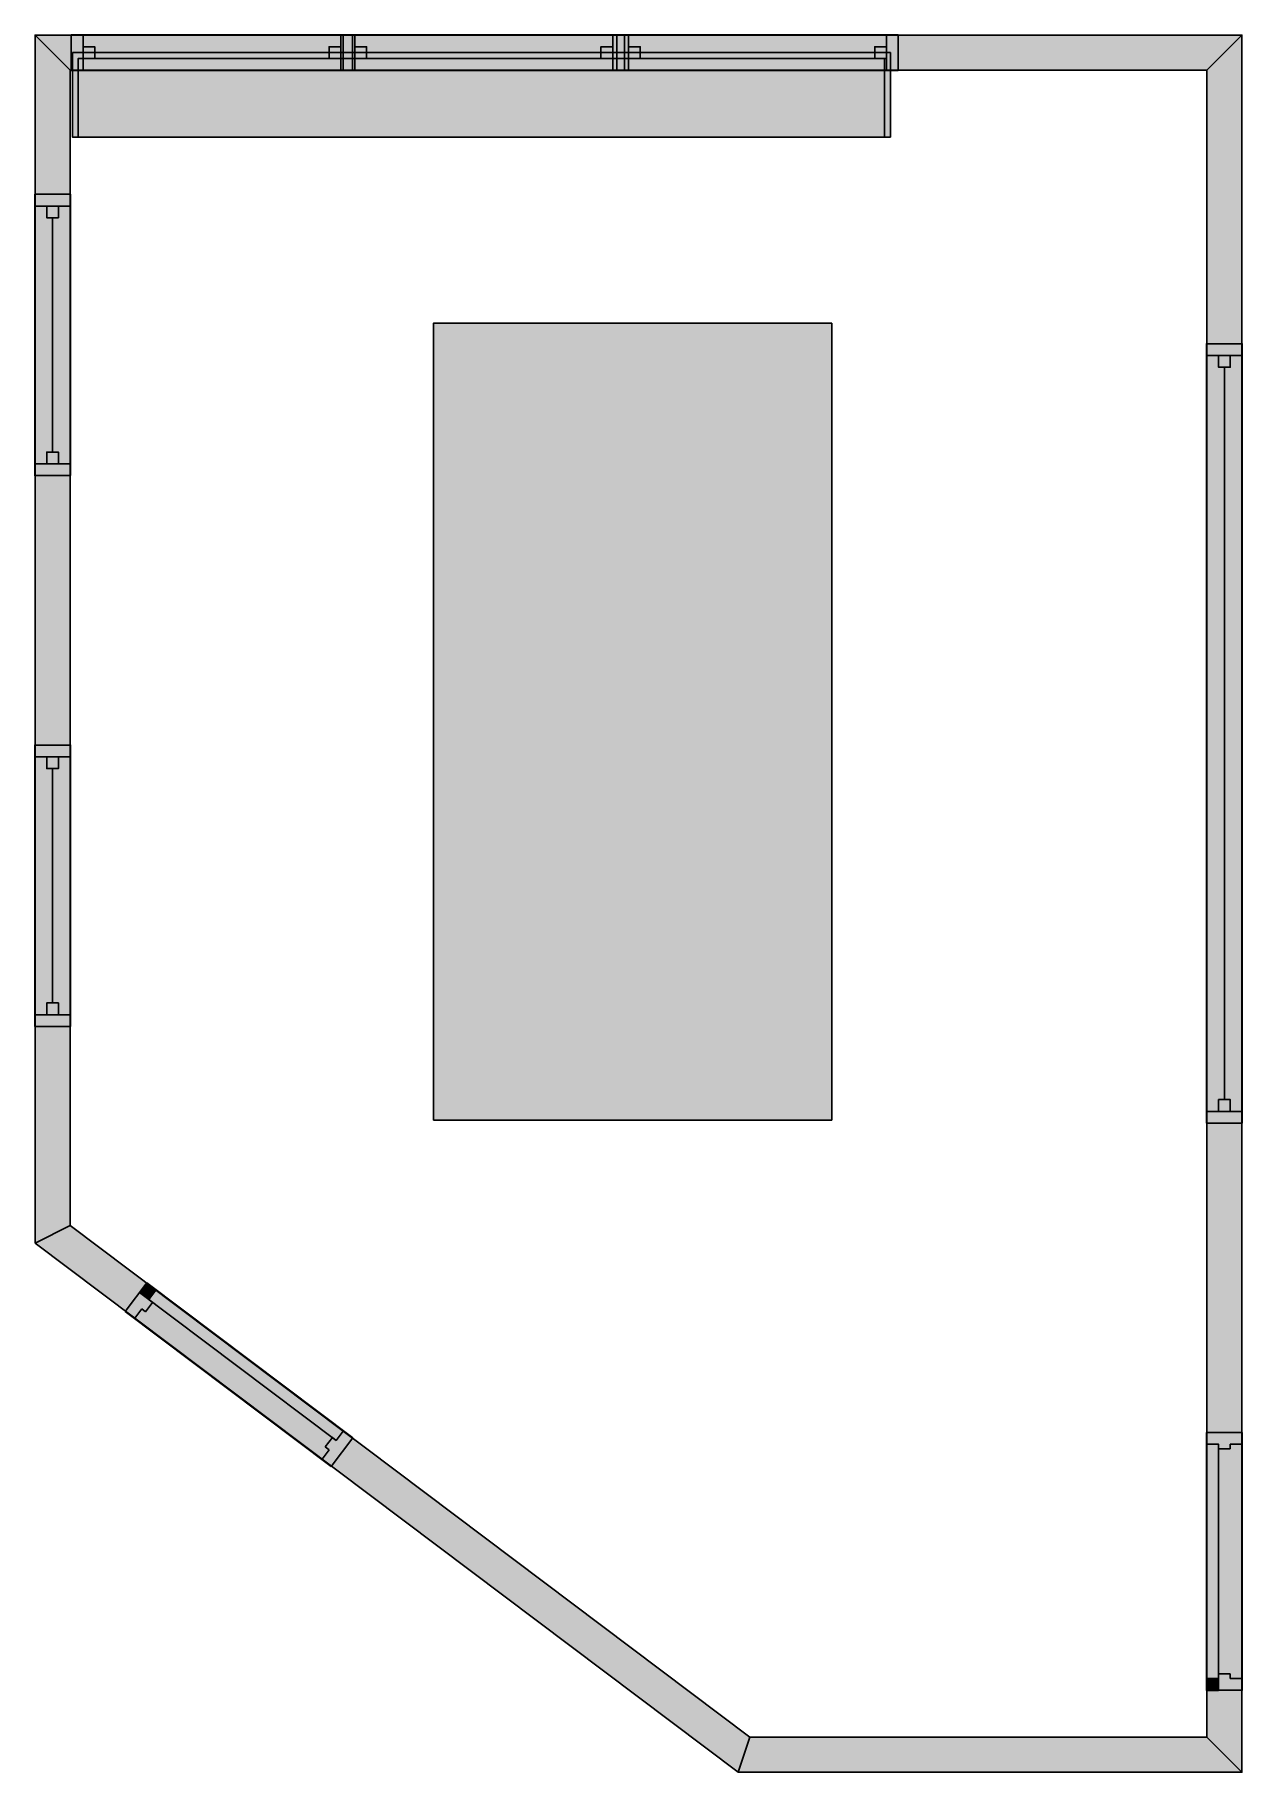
# Model space of a CAD drawing. Extents: x 199 to 5351, y 200 to 7613.
import ezdxf

# ---------------------------------------------------------------- set-up
doc = ezdxf.new("R2010")
doc.units = 0
doc.header["$MEASUREMENT"] = 0
for name, color, linetype in [('OBSTACLE', 7, 'CONTINUOUS'), ('OCCUPIED', 7, 'CONTINUOUS'), ('WALL', 7, 'CONTINUOUS')]:
    doc.layers.add(name, color=color, linetype=linetype)

msp = doc.modelspace()

# ---------------------------------------------------------------- hatches: boundary and pattern name
at = {"layer": 'OBSTACLE'}
h = msp.add_hatch(color=49, dxfattribs=at)
h.paths.add_polyline_path([(355.2, 7461.9), (355.2, 7611.9), (405.2, 7611.9), (405.2, 7561.9), (405.2, 7511.9), (405.2, 7461.9)])
h.paths.add_polyline_path([(1555.2, 7461.9), (1555.2, 7611.9), (1505.2, 7611.9), (1505.2, 7561.9), (1505.2, 7511.9), (1505.2, 7461.9)])
h = msp.add_hatch(color=49, dxfattribs=at)
h.paths.add_polyline_path([(405.2, 7561.9), (455.2, 7561.9), (455.2, 7511.9), (405.2, 7511.9)])
h.paths.add_polyline_path([(1505.2, 7561.9), (1455.2, 7561.9), (1455.2, 7511.9), (1505.2, 7511.9)])
h = msp.add_hatch(color=49, dxfattribs=at)
h.paths.add_polyline_path([(1515.2, 7461.9), (1515.2, 7611.9), (1565.2, 7611.9), (1565.2, 7561.9), (1565.2, 7511.9), (1565.2, 7461.9)])
h.paths.add_polyline_path([(2715.2, 7461.9), (2715.2, 7611.9), (2665.2, 7611.9), (2665.2, 7561.9), (2665.2, 7511.9), (2665.2, 7461.9)])
h = msp.add_hatch(color=49, dxfattribs=at)
h.paths.add_polyline_path([(1565.2, 7561.9), (1615.2, 7561.9), (1615.2, 7511.9), (1565.2, 7511.9)])
h.paths.add_polyline_path([(2665.2, 7561.9), (2615.2, 7561.9), (2615.2, 7511.9), (2665.2, 7511.9)])
h = msp.add_hatch(color=49, dxfattribs=at)
h.paths.add_polyline_path([(2682.9, 7461.9), (2682.9, 7611.9), (2732.9, 7611.9), (2732.9, 7561.9), (2732.9, 7511.9), (2732.9, 7461.9)])
h.paths.add_polyline_path([(3882.9, 7461.9), (3882.9, 7611.9), (3832.9, 7611.9), (3832.9, 7561.9), (3832.9, 7511.9), (3832.9, 7461.9)])
h = msp.add_hatch(color=49, dxfattribs=at)
h.paths.add_polyline_path([(2732.9, 7561.9), (2782.9, 7561.9), (2782.9, 7511.9), (2732.9, 7511.9)])
h.paths.add_polyline_path([(3832.9, 7561.9), (3782.9, 7561.9), (3782.9, 7511.9), (3832.9, 7511.9)])
h = msp.add_hatch(color=49, dxfattribs=at)
h.paths.add_polyline_path([(350.4, 5732.5), (200.4, 5732.5), (200.4, 5782.5), (250.4, 5782.5), (300.4, 5782.5), (350.4, 5782.5)])
h.paths.add_polyline_path([(350.4, 6932.5), (200.4, 6932.5), (200.4, 6882.5), (250.4, 6882.5), (300.4, 6882.5), (350.4, 6882.5)])
h = msp.add_hatch(color=49, dxfattribs=at)
h.paths.add_polyline_path([(250.4, 5782.5), (250.4, 5832.5), (300.4, 5832.5), (300.4, 5782.5)])
h.paths.add_polyline_path([(250.4, 6882.5), (250.4, 6832.5), (300.4, 6832.5), (300.4, 6882.5)])
h = msp.add_hatch(color=49, dxfattribs=at)
h.paths.add_polyline_path([(5350, 2970), (5200, 2970), (5200, 3020), (5250, 3020), (5300, 3020), (5350, 3020)])
h.paths.add_polyline_path([(5350, 6295), (5200, 6295), (5200, 6245), (5250, 6245), (5300, 6245), (5350, 6245)])
h = msp.add_hatch(color=49, dxfattribs=at)
h.paths.add_polyline_path([(5250, 3020), (5250, 3070), (5300, 3070), (5300, 3020)])
h.paths.add_polyline_path([(5250, 6245), (5250, 6195), (5300, 6195), (5300, 6245)])
h = msp.add_hatch(color=49, dxfattribs=at)
h.paths.add_polyline_path([(350.4, 3382.5), (200.4, 3382.5), (200.4, 3432.5), (250.4, 3432.5), (300.4, 3432.5), (350.4, 3432.5)])
h.paths.add_polyline_path([(350.4, 4582.5), (200.4, 4582.5), (200.4, 4532.5), (250.4, 4532.5), (300.4, 4532.5), (350.4, 4532.5)])
h = msp.add_hatch(color=49, dxfattribs=at)
h.paths.add_polyline_path([(250.4, 3432.5), (250.4, 3482.5), (300.4, 3482.5), (300.4, 3432.5)])
h.paths.add_polyline_path([(250.4, 4532.5), (250.4, 4482.5), (300.4, 4482.5), (300.4, 4532.5)])
h = msp.add_hatch(color=49, dxfattribs=at)
h.paths.add_polyline_path([(586.1, 2167.4), (676.3, 2287.2), (716.3, 2257.2), (686.2, 2217.2), (656.1, 2177.3), (626.1, 2137.3)])
h.paths.add_polyline_path([(1464.7, 1506.2), (1554.9, 1626.1), (1515, 1656.1), (1484.9, 1616.2), (1454.8, 1576.2), (1424.8, 1536.3)])
for points in [[(676, 2287.5), (1515, 1656.1), (1484.9, 1616.2), (645.9, 2247.5)], [(645.9, 2247.5), (686.2, 2217.2), (716.3, 2257.2), (676, 2287.5)], [(5200, 549.7), (5200, 1599.7), (5250, 1599.7), (5250, 549.7)], [(5250, 549.7), (5250, 600.1), (5200, 600.1), (5200, 549.7)]]:
    msp.add_hatch(color=49, dxfattribs=at).paths.add_polyline_path(points)
h = msp.add_hatch(color=49, dxfattribs=at)
h.paths.add_polyline_path([(686.2, 2217.2), (702.2, 2205.2), (672.1, 2165.3), (656.1, 2177.3)])
h.paths.add_polyline_path([(1484.9, 1616.2), (1468.9, 1628.2), (1438.8, 1588.2), (1454.8, 1576.2)])
h = msp.add_hatch(color=49, dxfattribs=at)
h.paths.add_polyline_path([(5350, 550.1), (5200, 550.1), (5200, 600.1), (5250, 600.1), (5300, 600.1), (5350, 600.1)])
h.paths.add_polyline_path([(5350, 1649.7), (5200, 1649.7), (5200, 1599.7), (5250, 1599.7), (5300, 1599.7), (5350, 1599.7)])
h = msp.add_hatch(color=49, dxfattribs=at)
h.paths.add_polyline_path([(5250, 600.1), (5250, 620.1), (5300, 620.1), (5300, 600.1)])
h.paths.add_polyline_path([(5250, 1599.7), (5250, 1579.7), (5300, 1579.7), (5300, 1599.7)])
at = {"layer": 'OCCUPIED'}
for points in [[(360, 7536.9), (360, 7176.6), (3850, 7176.6), (3850, 7536.9)], [(1900, 2982.5), (3600, 2982.5), (3600, 6382.5), (1900, 6382.5)]]:
    msp.add_hatch(color=254, dxfattribs=at).paths.add_polyline_path(points)
at = {"layer": 'WALL'}
for points in [[(200.4, 2457.7), (200.4, 7611.9), (350.4, 7461.9), (350.4, 2532.5)], [(200.4, 7611.9), (5350, 7611.9), (5200, 7461.9), (350.4, 7461.9)], [(5350, 7611.9), (5350, 200.4), (5200, 350.4), (5200, 7461.9)], [(3199.9, 200.4), (200.4, 2457.7), (350.4, 2532.5), (3250, 350.4)], [(5350, 200.4), (3199.9, 200.4), (3250, 350.4), (5200, 350.4)]]:
    msp.add_hatch(color=251, dxfattribs=at).paths.add_polyline_path(points)

# ---------------------------------------------------------------- linework, layer by layer
at = {"layer": 'OBSTACLE', "linetype": 'CONTINUOUS'}
for p, q in [((355.2, 7461.9), (355.2, 7611.9)), ((355.2, 7611.9), (405.2, 7611.9)), ((355.2, 7461.9), (355.2, 7611.9)), ((405.2, 7611.9), (405.2, 7561.9)), ((1555.2, 7611.9), (1505.2, 7611.9)), ((1505.2, 7611.9), (1505.2, 7561.9)), ((1515.2, 7461.9), (1515.2, 7611.9)), ((1515.2, 7611.9), (1565.2, 7611.9)), ((1515.2, 7461.9), (1515.2, 7611.9)), ((1555.2, 7461.9), (1555.2, 7611.9)), ((1555.2, 7461.9), (1555.2, 7611.9)), ((1565.2, 7611.9), (1565.2, 7561.9)), ((2715.2, 7611.9), (2665.2, 7611.9)), ((2665.2, 7611.9), (2665.2, 7561.9)), ((2682.9, 7461.9), (2682.9, 7611.9)), ((2682.9, 7611.9), (2732.9, 7611.9)), ((2682.9, 7461.9), (2682.9, 7611.9)), ((2715.2, 7461.9), (2715.2, 7611.9)), ((2715.2, 7461.9), (2715.2, 7611.9)), ((2732.9, 7611.9), (2732.9, 7561.9)), ((3882.9, 7611.9), (3832.9, 7611.9)), ((3832.9, 7611.9), (3832.9, 7561.9)), ((3882.9, 7461.9), (3882.9, 7611.9)), ((3882.9, 7461.9), (3882.9, 7611.9)), ((405.2, 7511.9), (405.2, 7461.9)), ((455.2, 7536.9), (1455.2, 7536.9)), ((1505.2, 7511.9), (1505.2, 7461.9)), ((1565.2, 7511.9), (1565.2, 7461.9)), ((1615.2, 7536.9), (2615.2, 7536.9)), ((2665.2, 7511.9), (2665.2, 7461.9)), ((2732.9, 7511.9), (2732.9, 7461.9)), ((2782.9, 7536.9), (3782.9, 7536.9)), ((3832.9, 7511.9), (3832.9, 7461.9)), ((405.2, 7461.9), (355.2, 7461.9)), ((1505.2, 7461.9), (1555.2, 7461.9)), ((1565.2, 7461.9), (1515.2, 7461.9)), ((2665.2, 7461.9), (2715.2, 7461.9)), ((2732.9, 7461.9), (2682.9, 7461.9)), ((3832.9, 7461.9), (3882.9, 7461.9)), ((350.4, 6932.5), (200.4, 6932.5)), ((200.4, 6932.5), (200.4, 6882.5)), ((350.4, 6932.5), (200.4, 6932.5)), ((350.4, 6882.5), (350.4, 6932.5)), ((200.4, 6882.5), (250.4, 6882.5)), ((275.4, 5832.5), (275.4, 6832.5)), ((300.4, 6882.5), (350.4, 6882.5)), ((5350, 6295), (5200, 6295)), ((5200, 6295), (5200, 6245)), ((5350, 6295), (5200, 6295)), ((5200, 6245), (5250, 6245)), ((5300, 6245), (5350, 6245)), ((5350, 6245), (5350, 6295)), ((5275, 3070), (5275, 6195)), ((200.4, 5732.5), (200.4, 5782.5)), ((200.4, 5782.5), (250.4, 5782.5)), ((300.4, 5782.5), (350.4, 5782.5)), ((350.4, 5782.5), (350.4, 5732.5)), ((350.4, 5732.5), (200.4, 5732.5)), ((350.4, 5732.5), (200.4, 5732.5)), ((350.4, 4582.5), (200.4, 4582.5)), ((200.4, 4582.5), (200.4, 4532.5)), ((350.4, 4582.5), (200.4, 4582.5)), ((200.4, 4532.5), (250.4, 4532.5)), ((300.4, 4532.5), (350.4, 4532.5)), ((350.4, 4532.5), (350.4, 4582.5)), ((275.4, 3482.5), (275.4, 4482.5)), ((200.4, 3382.5), (200.4, 3432.5)), ((200.4, 3432.5), (250.4, 3432.5)), ((300.4, 3432.5), (350.4, 3432.5)), ((350.4, 3432.5), (350.4, 3382.5)), ((350.4, 3382.5), (200.4, 3382.5)), ((350.4, 3382.5), (200.4, 3382.5)), ((5200, 2970), (5200, 3020)), ((5200, 3020), (5250, 3020)), ((5350, 2970), (5200, 2970)), ((5350, 2970), (5200, 2970)), ((5300, 3020), (5350, 3020)), ((5350, 3020), (5350, 2970)), ((586.1, 2167.4), (676.3, 2287.2)), ((586.1, 2167.4), (676.3, 2287.2)), ((676.3, 2287.2), (716.3, 2257.2)), ((716.3, 2257.2), (686.2, 2217.2)), ((626.1, 2137.3), (586.1, 2167.4)), ((656.1, 2177.3), (626.1, 2137.3)), ((672.1, 2165.3), (656.1, 2177.3)), ((702.2, 2205.2), (672.1, 2165.3)), ((686.2, 2217.2), (702.2, 2205.2)), ((1515, 1656.1), (1484.9, 1616.2)), ((1554.9, 1626.1), (1515, 1656.1)), ((5350, 1649.7), (5200, 1649.7)), ((5200, 1649.7), (5200, 1599.7)), ((5350, 1649.7), (5200, 1649.7)), ((5350, 1599.7), (5350, 1649.7)), ((1454.8, 1576.2), (1424.8, 1536.3)), ((1468.9, 1628.2), (1438.8, 1588.2)), ((1438.8, 1588.2), (1454.8, 1576.2)), ((1464.7, 1506.2), (1554.9, 1626.1)), ((1464.7, 1506.2), (1554.9, 1626.1)), ((1484.9, 1616.2), (1468.9, 1628.2)), ((5200, 1599.7), (5250, 1599.7)), ((5250, 1599.7), (5250, 1579.7)), ((5250, 1579.7), (5300, 1579.7)), ((5300, 1599.7), (5350, 1599.7)), ((5300, 1579.7), (5300, 1599.7)), ((1424.8, 1536.3), (1464.7, 1506.2)), ((5200, 550.1), (5200, 600.1)), ((5200, 600.1), (5250, 600.1)), ((5250, 600.1), (5250, 620.1)), ((5250, 620.1), (5300, 620.1)), ((5300, 620.1), (5300, 600.1)), ((5300, 600.1), (5350, 600.1)), ((5350, 600.1), (5350, 550.1)), ((5350, 550.1), (5200, 550.1)), ((5350, 550.1), (5200, 550.1))]:
    msp.add_line(p, q, dxfattribs=at)
for points in [[(355.2, 7460.7), (1555.2, 7460.7), (1555.2, 7613.2), (355.2, 7613.2)], [(405.2, 7561.9), (455.2, 7561.9), (455.2, 7511.9), (405.2, 7511.9)], [(1505.2, 7561.9), (1455.2, 7561.9), (1455.2, 7511.9), (1505.2, 7511.9)], [(1515.2, 7460.7), (2715.2, 7460.7), (2715.2, 7613.2), (1515.2, 7613.2)], [(1565.2, 7561.9), (1615.2, 7561.9), (1615.2, 7511.9), (1565.2, 7511.9)], [(2665.2, 7561.9), (2615.2, 7561.9), (2615.2, 7511.9), (2665.2, 7511.9)], [(2682.9, 7460.7), (3882.9, 7460.7), (3882.9, 7613.2), (2682.9, 7613.2)], [(2732.9, 7561.9), (2782.9, 7561.9), (2782.9, 7511.9), (2732.9, 7511.9)], [(3832.9, 7561.9), (3782.9, 7561.9), (3782.9, 7511.9), (3832.9, 7511.9)], [(351.7, 5732.5), (351.7, 6932.5), (199.1, 6932.5), (199.1, 5732.5)], [(250.4, 6882.5), (250.4, 6832.5), (300.4, 6832.5), (300.4, 6882.5)], [(5351.3, 2970), (5351.3, 6295), (5198.7, 6295), (5198.7, 2970)], [(5250, 6245), (5250, 6195), (5300, 6195), (5300, 6245)], [(250.4, 5782.5), (250.4, 5832.5), (300.4, 5832.5), (300.4, 5782.5)], [(351.7, 3382.5), (351.7, 4582.5), (199.1, 4582.5), (199.1, 3382.5)], [(250.4, 4532.5), (250.4, 4482.5), (300.4, 4482.5), (300.4, 4532.5)], [(250.4, 3432.5), (250.4, 3482.5), (300.4, 3482.5), (300.4, 3432.5)], [(5250, 3020), (5250, 3070), (5300, 3070), (5300, 3020)], [(1463.9, 1505.2), (585.3, 2166.4), (677.1, 2288.3), (1555.7, 1627.1)], [(676, 2287.5), (1515, 1656.1), (1484.9, 1616.2), (645.9, 2247.5)], [(645.9, 2247.5), (686.2, 2217.2), (716.3, 2257.2), (676, 2287.5)], [(5351.3, 1649.7), (5351.3, 550.1), (5198.7, 550.1), (5198.7, 1649.7)], [(5200, 549.7), (5200, 1599.7), (5250, 1599.7), (5250, 549.7)], [(5250, 549.7), (5250, 600.1), (5200, 600.1), (5200, 549.7)]]:
    msp.add_lwpolyline(points, close=True, dxfattribs=at)
at = {"layer": 'OCCUPIED', "linetype": 'CONTINUOUS'}
for points in [[(360, 7536.9), (360, 7176.6), (3850, 7176.6), (3850, 7536.9)], [(1900, 2982.5), (3600, 2982.5), (3600, 6382.5), (1900, 6382.5)]]:
    msp.add_lwpolyline(points, close=True, dxfattribs=at)
msp.add_lwpolyline([(385, 7176.6), (385, 7511.9), (3825, 7511.9), (3825, 7176.6)], dxfattribs=at)
at = {"layer": 'WALL', "linetype": 'CONTINUOUS'}
for p, q in [((200.4, 2457.7), (200.4, 7611.9)), ((200.4, 7611.9), (5350, 7611.9)), ((5350, 7611.9), (5350, 200.4)), ((350.4, 2532.5), (350.4, 7461.9)), ((350.4, 7461.9), (5200, 7461.9)), ((5200, 7461.9), (5200, 350.4)), ((3250, 350.4), (350.4, 2532.5)), ((3199.9, 200.4), (200.4, 2457.7)), ((5200, 350.4), (3250, 350.4)), ((5350, 200.4), (3199.9, 200.4))]:
    msp.add_line(p, q, dxfattribs=at)
for points in [[(200.4, 2457.7), (200.4, 7611.9), (350.4, 7461.9), (350.4, 2532.5)], [(200.4, 7611.9), (5350, 7611.9), (5200, 7461.9), (350.4, 7461.9)], [(5350, 7611.9), (5350, 200.4), (5200, 350.4), (5200, 7461.9)], [(3199.9, 200.4), (200.4, 2457.7), (350.4, 2532.5), (3250, 350.4)], [(5350, 200.4), (3199.9, 200.4), (3250, 350.4), (5200, 350.4)]]:
    msp.add_lwpolyline(points, close=True, dxfattribs=at)

doc.saveas('drawing.dxf')
